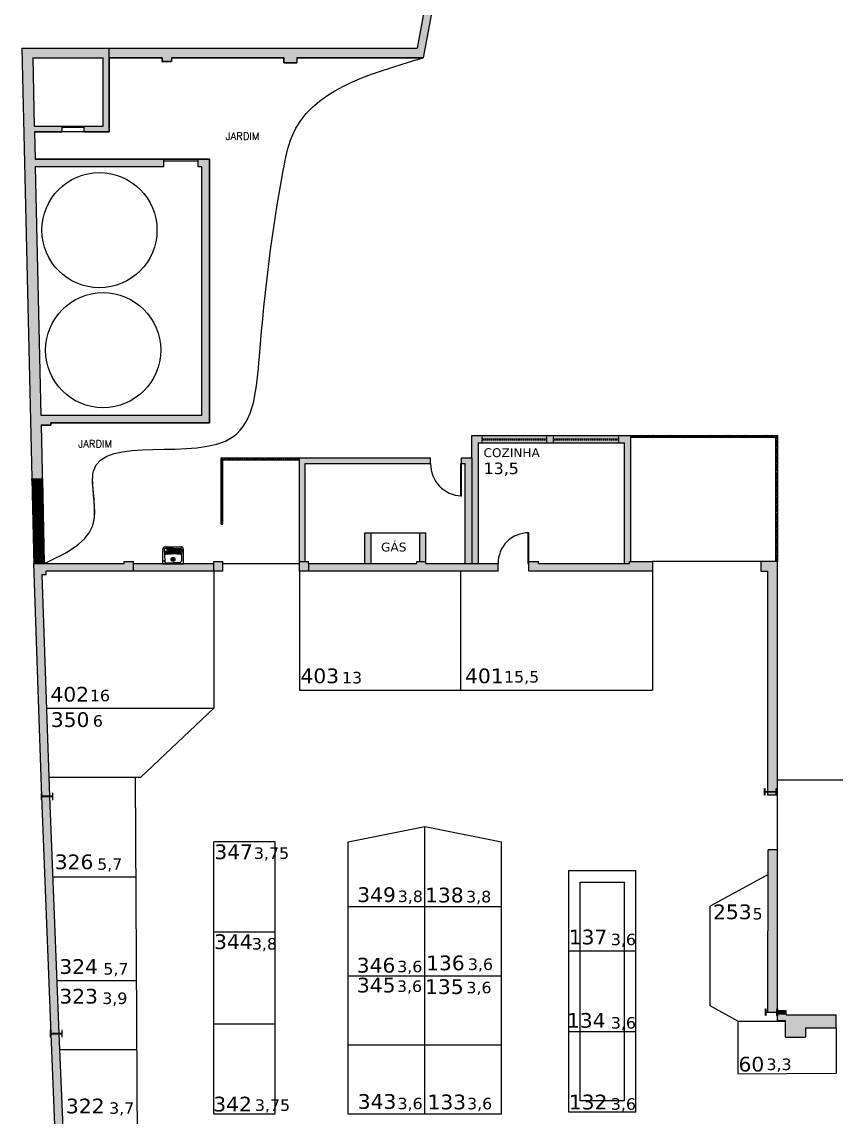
# Model space of a CAD drawing. Extents: x -21354 to 15991, y -13146 to -3381.
# Drawn here: x 12316 to 14437, y -9153 to -6298 of the extents above; entities that cross this region are included whole.
import ezdxf

# ---------------------------------------------------------------- set-up
doc = ezdxf.new("R2010")
doc.units = 0
doc.header["$LTSCALE"] = 100
doc.header["$MEASUREMENT"] = 0
doc.linetypes.add('HIDDEN', pattern=[0.375, 0.25, -0.125])
for name, color, linetype in [('1 - AREA', 2, 'CONTINUOUS'), ('4 - DIVISORIA', 4, 'CONTINUOUS'), ('4 - HACHURA PAREDE', 251, 'CONTINUOUS'), ('4 - LOUCAS', 1, 'CONTINUOUS'), ('4 - P01', 1, 'CONTINUOUS'), ('4 - P02', 2, 'CONTINUOUS'), ('4 - P03', 3, 'CONTINUOUS'), ('4 - P04', 4, 'CONTINUOUS'), ('4 - P05', 5, 'CONTINUOUS'), ('4 - P06', 6, 'CONTINUOUS'), ('4 - PROJEÇÃO', 1, 'HIDDEN'), ('4 - VEGETAÇÃO', 93, 'CONTINUOUS'), ('5 - NUMERAÇÃO', 1, 'CONTINUOUS'), ('5 - TEXTO', 1, 'CONTINUOUS'), ('ARQ - Louças', 1, 'CONTINUOUS'), ('HACHURA PAREDE', 250, 'CONTINUOUS')]:
    doc.layers.add(name, color=color, linetype=linetype)
doc.styles.add('C-75', font='romans.shx', dxfattribs={"height": 15})
doc.styles.add('NUMERAÇAO', font='verdana.TTF', dxfattribs={"height": 30})
doc.styles.add('NUMERAÇÃO', font='verdana.TTF', dxfattribs={"height": 30})
pattern_1 = [(45, (4783.79726, -12923.57572), (-0.0883883476, 0.0883883476), [])]
pattern_2 = [(45, (4783.79726, -12923.57572), (-0.0883883476, 0.0883883476), [])]
pattern_3 = [(45, (-5765.545, -2), (-2.6516504, 2.6516504), []), (135, (-5765.545, -2), (-7.9549513, 2.6516504), [9.375, -5.625])]

# ---------------------------------------------------------------- blocks, each defined once
blk = doc.blocks.new('Tanque')
at = {"layer": 'ARQ - Louças'}
for p, q in [((-0.255, 0), (0.255, 0)), ((-0.265, -0.405), (-0.265, -0.01)), ((-0.23, -0.384), (-0.224, -0.228)), ((-0.224, -0.228), (-0.218, -0.088)), ((0, -0.285), (-0.19, -0.285)), ((-0.168, -0.04), (0, -0.04)), ((0.168, -0.04), (0, -0.04)), ((0, -0.285), (0.19, -0.285)), ((0.224, -0.228), (0.218, -0.088)), ((0.23, -0.384), (0.224, -0.228)), ((0.265, -0.01), (0.265, -0.405)), ((0.215, -0.455), (-0.215, -0.455)), ((0, -0.415), (-0.2, -0.415)), ((0, -0.389), (-0.194, -0.389)), ((0, -0.363), (-0.193, -0.363)), ((0, -0.337), (-0.192, -0.337)), ((0, -0.311), (-0.191, -0.311)), ((0, -0.311), (0.191, -0.311)), ((0, -0.337), (0.118, -0.337)), ((0, -0.363), (0.119, -0.363)), ((0, -0.389), (0.12, -0.389)), ((0, -0.415), (0.16, -0.415)), ((0.15, -0.347), (0.15, -0.405)), ((0.16, -0.337), (0.208, -0.337)), ((0.16, -0.415), (0.2, -0.415))]:
    blk.add_line(p, q, dxfattribs=at)
for radius in [0.05, 0.025]:
    blk.add_circle((0, -0.13), radius, dxfattribs=at)
for centre, radius, start, end in [((-0.255, -0.01), 0.01, 90, 180), ((0.255, -0.01), 0.01, 0, 90), ((-0.199, -0.229), 0.025, 177.7757, 260.8257), ((-0.168, -0.09), 0.05, 90, 177.7757), ((0, 1.002), 1.272, 260.8257, 279.1743), ((-0.19, -0.275), 0.01, 177.7757, 270), ((0.168, -0.09), 0.05, 53.6197, 90), ((0.185, -0.027), 0.005, 90, 254.832), ((0.168, -0.09), 0.06, 53.6197, 74.832), ((0.19, -0.275), 0.01, 270, 2.2243), ((0.201, -0.046), 0.005, 233.6197, 53.6197), ((0.199, -0.229), 0.025, 279.1743, 2.2243), ((0.218, -0.067), 0.005, 25.1435, 205.1435), ((0.168, -0.09), 0.05, 2.2243, 25.1435), ((0.168, -0.09), 0.06, 5.5996, 25.1435), ((0.233, -0.084), 0.005, 185.5996, 0), ((-0.215, -0.405), 0.05, 180, 270), ((-0.2, -0.385), 0.03, 177.7757, 270), ((-0.194, -0.379), 0.01, 177.7757, 270), ((-0.193, -0.353), 0.01, 177.7757, 270), ((-0.192, -0.327), 0.01, 177.7757, 270), ((-0.191, -0.301), 0.01, 177.7757, 270), ((0.118, -0.327), 0.01, 270, 2.2243), ((0.119, -0.353), 0.01, 270, 2.2243), ((0.12, -0.379), 0.01, 270, 2.2243), ((0.16, -0.347), 0.01, 90, 180), ((0.16, -0.405), 0.01, 180, 270), ((0.191, -0.301), 0.01, 270, 2.2243), ((0.2, -0.385), 0.03, 270, 2.2243), ((0.208, -0.327), 0.01, 270, 2.2243), ((0.215, -0.405), 0.05, 270, 0)]:
    blk.add_arc(centre, radius, start, end, dxfattribs=at)

msp = doc.modelspace()

# ---------------------------------------------------------------- hatches: boundary and pattern name
at = {"layer": '4 - HACHURA PAREDE', "ltscale": 0.2}
h = msp.add_hatch(dxfattribs=at)
h.set_pattern_fill('ANSI31', color=256, style=0)
h.set_pattern_definition(pattern_2)
h.paths.add_polyline_path([(12542.7, -6366.9), (12542.7, -6391.9), (12680.7, -6391.9), (12680.7, -6401.9), (12705.7, -6401.9), (12705.7, -6391.9), (12997.7, -6391.9), (12997.7, -6404.9), (13032.2, -6404.9), (13032.2, -6391.9), (13361.2, -6391.9), (13887, -3544), (13867.3, -3540.4), (13345.5, -6366.9)])
h = msp.add_hatch(dxfattribs=at)
h.set_pattern_fill('ANSI31', color=256, style=0)
h.set_pattern_definition(pattern_2)
h.paths.add_polyline_path([(12365, -7323), (12350.1, -6676), (12685.1, -6676), (12685.1, -6656), (12349.7, -6656), (12348, -6584.9), (12420.1, -6584.9), (12420.1, -6569.9), (12347.7, -6569.9), (12343.6, -6391.9), (12527.7, -6391.9), (12527.7, -6569.9), (12477.6, -6569.9), (12477.6, -6584.9), (12542.7, -6584.9), (12542.7, -6366.9), (12315.6, -6366.9), (12346.5, -7710), (12373.9, -7710), (12365.6, -7349.5), (12390.6, -7349.5), (12390.6, -7343), (12804.1, -7343), (12804.1, -6656), (12775.1, -6656), (12775.1, -6676), (12784.1, -6676), (12784.1, -7323)])
h = msp.add_hatch(color=256, dxfattribs=at)
h.paths.add_polyline_path([(13380.5, -7434.5), (13038.4, -7434.6), (13038.4, -7705), (13053.4, -7705), (13053.4, -7449.6), (13380.5, -7449.5)])
h.paths.add_polyline_path([(13487.5, -7434.5), (13460.5, -7434.5), (13460.5, -7449.5), (13470.5, -7449.5), (13470.5, -7710), (13487.5, -7710)])
h.paths.add_polyline_path([(13504.5, -7395), (13514.5, -7395), (13514.5, -7376), (13487.5, -7376), (13487.5, -7434.5), (13487.5, -7710), (13504.5, -7710)])
h.paths.add_polyline_path([(13902.5, -7376), (13870.5, -7376), (13870.5, -7395), (13886, -7395), (13886, -7710), (13898.9, -7710), (13898.9, -7705), (13902.5, -7705)])
h.paths.add_polyline_path([(13870.5, -7376), (13700.5, -7376), (13700.5, -7384.5), (13870.5, -7384.5)])
h.paths.add_polyline_path([(13870.5, -7384.5), (13700.5, -7384.5), (13700.5, -7387.5), (13870.5, -7387.5)])
h.paths.add_polyline_path([(13870.5, -7387.5), (13700.5, -7387.5), (13700.5, -7395), (13870.5, -7395)])
h.paths.add_polyline_path([(13700.5, -7376), (13683, -7376), (13683, -7395), (13700.5, -7395), (13700.5, -7387.5)])
h.paths.add_polyline_path([(13683, -7387.5), (13514.5, -7387.5), (13514.5, -7395), (13683, -7395)])
h.paths.add_polyline_path([(13683, -7384.5), (13514.5, -7384.5), (13514.5, -7387.5), (13683, -7387.5)])
h.paths.add_polyline_path([(13683, -7376), (13514.5, -7376), (13514.5, -7384.5), (13683, -7384.5)])
h = msp.add_hatch(dxfattribs=at)
h.set_pattern_fill('ANSI31', color=256, style=0)
h.set_pattern_definition(pattern_1)
h.paths.add_polyline_path([(12368.8, -7489.4), (12341.4, -7489.4), (12346.5, -7710), (12373.9, -7710)])
h = msp.add_hatch(color=256, dxfattribs=at)
h.paths.add_polyline_path([(13368.4, -7630), (13352.4, -7630), (13352.4, -7707), (13368.4, -7707)])
h.paths.add_polyline_path([(13225.4, -7630), (13209.4, -7630), (13209.4, -7712), (13225.4, -7712)])
h = msp.add_hatch(dxfattribs=at)
h.set_pattern_fill('ANSI31', color=256, style=0)
h.set_pattern_definition(pattern_1)
h.paths.add_polyline_path([(12367.5, -7739), (12378.5, -7739), (12378.5, -7730), (12606.4, -7730), (12606.4, -7705), (12582.4, -7705), (12582.4, -7710), (12346.5, -7710), (12367.5, -8316.5), (12387.5, -8316.5)])
h.paths.add_polyline_path([(12391.5, -8934.5), (12411.5, -8934.5), (12387.5, -8317.5), (12367.5, -8317.5)])
h.paths.add_polyline_path([(12411.5, -8935.5), (12391.5, -8935.5), (12417.5, -9549.5), (12437.5, -9549.5)])
h = msp.add_hatch(color=256, dxfattribs=at)
h.paths.add_polyline_path([(12815.5, -7710), (12606.4, -7710), (12606.4, -7730), (12815.5, -7730)])
h.paths.add_polyline_path([(12839.4, -7705), (12815.5, -7705), (12815.5, -7710), (12815.5, -7730), (12839.4, -7730)])
h.paths.add_polyline_path([(13062.4, -7710), (13062.4, -7705), (13038.4, -7705), (13038.4, -7730), (13062.4, -7730)])
h.paths.add_polyline_path([(13344.4, -7710), (13062.4, -7710), (13062.4, -7730), (13344.4, -7730)])
h.paths.add_polyline_path([(13556.4, -7730), (13556.4, -7710), (13368.4, -7710), (13368.4, -7705), (13344.4, -7705), (13344.4, -7730)])
h.paths.add_polyline_path([(13636.4, -7705), (13636.4, -7730), (13958.4, -7730), (13958.4, -7705), (13898.9, -7705), (13898.9, -7710), (13661.9, -7710), (13661.9, -7705)])
at = {"layer": '4 - HACHURA PAREDE'}
h = msp.add_hatch(color=256, dxfattribs=at)
h.paths.add_polyline_path([(14281.5, -8313.5), (14283.9, -8313.5), (14283.9, -7705), (14240.9, -7705), (14240.9, -7730), (14258.5, -7730), (14258.5, -8304.5), (14280.5, -8304.5), (14280.5, -8296.5), (14281.5, -8296.5)])
h.paths.add_polyline_path([(14258.5, -8313.5), (14280.5, -8313.5), (14280.5, -8305.5), (14258.5, -8305.5)], flags=17)
h = msp.add_hatch(color=256, dxfattribs=at)
h.paths.add_polyline_path([(14283.9, -8456), (14259.7, -8456), (14259.5, -8878.9), (14282.9, -8878.9), (14282.9, -8870.9), (14283.9, -8870.9)])
h.paths.add_polyline_path([(14628.9, -8886.5), (14628.9, -8920), (14881.2, -8920), (14881.2, -8926), (14923.2, -8926), (14923.2, -8920), (15109.5, -8920), (15094.4, -8857.2)])
h.paths.add_polyline_path([(14357.5, -8944), (14357.5, -8920), (14436.9, -8920), (14436.9, -8886), (14283.9, -8886), (14283.9, -8901), (14305.5, -8901), (14305.5, -8944)])
at = {"layer": '4 - P01', "ltscale": 0.2}
h = msp.add_hatch(dxfattribs=at)
h.set_pattern_fill('ANSI38', color=256, scale=30)
h.set_pattern_definition(pattern_3)
h.paths.add_polyline_path([(14283.9, -7376), (13902.5, -7376), (13902.5, -7381), (14278.9, -7381), (14278.9, -7705), (14283.9, -7705)])
h = msp.add_hatch(dxfattribs=at)
h.set_pattern_fill('ANSI38', color=256, scale=30)
h.set_pattern_definition(pattern_3)
h.paths.add_polyline_path([(12834.4, -7607), (12839.4, -7607), (12839.4, -7439.6), (13038.4, -7439.6), (13038.4, -7434.6), (12834.4, -7434.6)])
at = {"layer": 'HACHURA PAREDE', "ltscale": 0.2}
h = msp.add_hatch(color=256, dxfattribs=at)
h.dxf.hatch_style = 1
h.paths.add_polyline_path([(14306.9, -8876), (14283.9, -8876), (14283.9, -8886), (14306.9, -8886)])

# ---------------------------------------------------------------- linework, layer by layer
at = {"layer": '4 - DIVISORIA', "ltscale": 0.2}
for p, q in [((12975.5, -8670.5), (12815.5, -8670.5)), ((12975.5, -8910.5), (12815.5, -8910.5))]:
    msp.add_line(p, q, dxfattribs=at)
at = {"layer": '4 - DIVISORIA'}
for p, q in [((13915.5, -8720.3), (13740.5, -8720.3)), ((13915.5, -8930.3), (13740.5, -8930.3))]:
    msp.add_line(p, q, dxfattribs=at)
at = {"layer": '4 - P01', "ltscale": 0.2}
for p, q in [((12834.4, -7607), (12839.4, -7607)), ((13225.4, -7630), (13352.4, -7630)), ((14240.9, -7705), (13958.4, -7705)), ((12839.4, -7710), (13038.4, -7710))]:
    msp.add_line(p, q, dxfattribs=at)
at = {"layer": '4 - P01', "ltscale": 0.05}
msp.add_line((14283.9, -8274), (15251.2, -8274), dxfattribs=at)
at = {"layer": '4 - P01'}
msp.add_line((14283.9, -8456), (14283.9, -8313.5), dxfattribs=at)
at = {"layer": '4 - P01', "ltscale": 0.2}
for points in [[(13902.5, -7376), (14283.9, -7376), (14283.9, -7705)], [(13902.5, -7381), (14278.9, -7381), (14278.9, -7705)], [(12834.4, -7607), (12834.4, -7434.6), (13038.4, -7434.6)], [(12839.4, -7607), (12839.4, -7439.7), (13038.4, -7439.7)]]:
    msp.add_lwpolyline(points, dxfattribs=at)
msp.add_spline([(12373.9, -7710), (12502.1, -7603), (12502.1, -7469), (12865.5, -7379.7), (12934.3, -7170.6), (12996.5, -6685.7), (13019.4, -6596.3), (13361.2, -6391.9)], degree=3, dxfattribs=at)
msp.add_open_spline([(12373.9, -7710), (12431.7, -7682.5), (12527.7, -7636.7), (12499, -7523.8), (12499.7, -7489.4)], degree=3, knots=[0, 0, 0, 0, 166.962787, 277.346934, 277.346934, 277.346934, 277.346934], dxfattribs=at)
at = {"layer": '4 - P02', "ltscale": 0.2}
for p, q in [((12420.1, -6569.9), (12477.6, -6569.9)), ((12420.1, -6572.9), (12477.6, -6572.9)), ((12775.1, -6656), (12685.1, -6656)), ((12775.1, -6661), (12685.1, -6661)), ((12815.5, -7730), (12815.5, -8086.5)), ((12625.5, -8266.5), (12815.5, -8086.5)), ((12975.5, -8435.5), (12815.5, -8435.5))]:
    msp.add_line(p, q, dxfattribs=at)
at = {"layer": '4 - P02'}
for p, q in [((13038.4, -7730), (13038.4, -8040)), ((13958.4, -7730), (13958.4, -8040)), ((13038.4, -8040), (13958.4, -8040)), ((12625.5, -11126.6), (12611.8, -8266.5)), ((12815.5, -9145), (12815.5, -8435.5)), ((12975.5, -9145), (12975.5, -8435.5)), ((13165.5, -9145), (13165.5, -8435)), ((13565.5, -9145), (13565.5, -8435)), ((13740.5, -8720.3), (13740.5, -8510.3)), ((13740.5, -8510.3), (13915.5, -8510.3)), ((13915.5, -8785), (13915.5, -8510.3)), ((14259.7, -8520.1), (14108.7, -8603.1)), ((13770.5, -8720.3), (13770.5, -8540.3)), ((13770.5, -8540.3), (13885.5, -8540.3)), ((13885.5, -8720.3), (13885.5, -8540.3)), ((14108.7, -8863.1), (14108.7, -8603.1)), ((13915.5, -9140.3), (13915.5, -8657.8)), ((13740.5, -9140.3), (13740.5, -8720.3)), ((13770.5, -9110.3), (13770.5, -8720.3)), ((13885.5, -9110.3), (13885.5, -8720.3)), ((14180.5, -8902.7), (14108.7, -8863.1)), ((14180.5, -8902.7), (14180.5, -9038.6)), ((14180.5, -8902.7), (14305.5, -8902.7)), ((14436.9, -8920), (14436.9, -9038.4)), ((14180.5, -9039.7), (14436.9, -9038.4)), ((13885.5, -9110.3), (13770.5, -9110.3)), ((12975.5, -9145), (12815.5, -9145)), ((13915.5, -9140.3), (13740.5, -9140.3))]:
    msp.add_line(p, q, dxfattribs=at)
at = {"layer": '4 - P02', "ltscale": 0.2}
for points in [[(13458.5, -7533.5), (13460.5, -7533.5), (13460.5, -7449.5), (13458.5, -7449.5)], [(13633.4, -7710), (13636.4, -7710), (13636.4, -7630), (13633.4, -7630)]]:
    msp.add_lwpolyline(points, close=True, dxfattribs=at)
at = {"layer": '4 - P02'}
msp.add_lwpolyline([(13165.5, -8435), (13365.5, -8395), (13565.5, -8435)], dxfattribs=at)
at = {"layer": '4 - P02', "ltscale": 0.2}
for centre in [(12517.5, -6841.1), (12527.1, -7153.9)]:
    msp.add_circle(centre, 150, dxfattribs=at)
at = {"layer": '4 - P03'}
for p, q in [((13867.3, -3540.4), (13345.5, -6366.9)), ((13887, -3544), (13361.2, -6391.9)), ((12315.6, -6366.9), (12346.5, -7710.3)), ((12343.6, -6391.9), (12347.7, -6569.9)), ((12348, -6584.9), (12349.7, -6656)), ((12350.1, -6676), (12365, -7323)), ((12365, -7323), (12784.1, -7323)), ((12365.6, -7349.5), (12373.9, -7710)), ((12365.6, -7349.5), (12390.6, -7349.5)), ((12390.6, -7343), (12804.1, -7343)), ((12341.4, -7489.4), (12346.5, -7710.3)), ((12368.8, -7489.4), (12373.9, -7710))]:
    msp.add_line(p, q, dxfattribs=at)
at = {"layer": '4 - P03', "ltscale": 0.2}
for p, q in [((12315.6, -6366.9), (13345.5, -6366.9)), ((12343.6, -6391.9), (12527.7, -6391.9)), ((12527.7, -6569.9), (12527.7, -6391.9)), ((12542.7, -6584.9), (12542.7, -6366.9)), ((12542.7, -6391.9), (12680.7, -6391.9)), ((12680.7, -6391.9), (12680.7, -6401.9)), ((12705.7, -6391.9), (12997.7, -6391.9)), ((12705.7, -6391.9), (12705.7, -6401.9)), ((12997.7, -6391.9), (12997.7, -6404.9)), ((13032.2, -6391.9), (13361.2, -6391.9)), ((13032.2, -6391.9), (13032.2, -6404.9)), ((12680.4, -6401.9), (12705.7, -6401.9)), ((12997.7, -6404.9), (13032.2, -6404.9)), ((12347.7, -6569.9), (12420.1, -6569.9)), ((12348, -6584.9), (12420.1, -6584.9)), ((12420.1, -6584.9), (12420.1, -6569.9)), ((12477.6, -6569.9), (12527.7, -6569.9)), ((12477.6, -6584.9), (12477.6, -6569.9)), ((12477.6, -6584.9), (12542.7, -6584.9)), ((12685.1, -6656), (12349.7, -6656)), ((12685.1, -6676), (12349.7, -6676)), ((12685.1, -6676), (12685.1, -6656)), ((12775.1, -6676), (12775.1, -6656)), ((12804.1, -6656), (12775.1, -6656)), ((12784.1, -6676), (12775.1, -6676)), ((12784.1, -7323), (12784.1, -6676)), ((12804.1, -7343), (12804.1, -6656)), ((12390.6, -7349.5), (12390.6, -7343))]:
    msp.add_line(p, q, dxfattribs=at)
at = {"layer": '4 - P04'}
for p, q in [((13458.4, -7730), (13458.4, -8040)), ((12379.5, -8086.5), (12815.5, -8086.5)), ((12385.8, -8266.5), (12625.5, -8266.5)), ((13365.5, -9145), (13365.5, -8395)), ((13565.5, -8605), (13165.5, -8605)), ((13565.5, -8785), (13165.5, -8785)), ((12406.1, -8796.5), (12614.3, -8796.5)), ((12413.3, -8976.5), (12615.2, -8976.5)), ((13565.5, -8965), (13165.5, -8965)), ((13565.5, -9145), (13165.5, -9145))]:
    msp.add_line(p, q, dxfattribs=at)
at = {"layer": '4 - P04', "ltscale": 0.2}
msp.add_line((12395.7, -8526.5), (12613, -8526.5), dxfattribs=at)
at = {"layer": '4 - P05'}
for points in [[(14251.5, -8305.5), (14251.5, -8313.5), (14250.5, -8313.5), (14250.5, -8296.5), (14251.5, -8296.5), (14251.5, -8304.5), (14280.5, -8304.5), (14280.5, -8296.5), (14281.5, -8296.5), (14281.5, -8313.5), (14280.5, -8313.5), (14280.5, -8305.5)], [(12395.5, -8317.5), (12395.5, -8325.5), (12396.5, -8325.5), (12396.5, -8308.5), (12395.5, -8308.5), (12395.5, -8316.5), (12366.5, -8316.5), (12366.5, -8308.5), (12365.5, -8308.5), (12365.5, -8325.5), (12366.5, -8325.5), (12366.5, -8317.5)], [(14253.9, -8879.9), (14253.9, -8887.9), (14252.9, -8887.9), (14252.9, -8870.9), (14253.9, -8870.9), (14253.9, -8878.9), (14282.9, -8878.9), (14282.9, -8870.9), (14283.9, -8870.9), (14283.9, -8887.9), (14282.9, -8887.9), (14282.9, -8879.9)], [(12419.5, -8935.5), (12419.5, -8943.5), (12420.5, -8943.5), (12420.5, -8926.5), (12419.5, -8926.5), (12419.5, -8934.5), (12390.5, -8934.5), (12390.5, -8926.5), (12389.5, -8926.5), (12389.5, -8943.5), (12390.5, -8943.5), (12390.5, -8935.5)], [(12419.5, -8935.5), (12419.5, -8943.5), (12420.5, -8943.5), (12420.5, -8926.5), (12419.5, -8926.5), (12419.5, -8934.5), (12390.5, -8934.5), (12390.5, -8926.5), (12389.5, -8926.5), (12389.5, -8943.5), (12390.5, -8943.5), (12390.5, -8935.5)]]:
    msp.add_lwpolyline(points, close=True, dxfattribs=at)
at = {"layer": '4 - P06'}
for p, q in [((13487.5, -7376), (13902.5, -7376)), ((13487.5, -7434.5), (13487.5, -7376)), ((13902.5, -7705), (13902.5, -7376)), ((13504.5, -7395), (13886, -7395)), ((13886, -7710), (13886, -7395)), ((13380.5, -7449.5), (13380.5, -7434.5)), ((13460.5, -7449.5), (13460.5, -7434.5)), ((13470.5, -7710), (13470.5, -7449.5)), ((13209.4, -7630), (13225.4, -7630)), ((13209.4, -7710), (13209.4, -7630)), ((13225.4, -7710), (13225.4, -7630)), ((13352.4, -7705), (13352.4, -7630)), ((13352.4, -7630), (13368.4, -7630)), ((13368.4, -7710), (13368.4, -7630)), ((12582.4, -7705), (12606.4, -7705)), ((12815.5, -7705), (12839.4, -7705)), ((13038.4, -7705), (13062.4, -7705)), ((13344.4, -7705), (13368.4, -7705)), ((13636.4, -7705), (13661.9, -7705)), ((13898.9, -7705), (13958.4, -7705)), ((13958.4, -7705), (13958.4, -7705)), ((13958.4, -7705), (13958.4, -7730)), ((13958.4, -7705), (13958.4, -7705)), ((14240.9, -7705), (14240.9, -7730)), ((14283.9, -7705), (14240.9, -7705)), ((14283.9, -8313.5), (14283.9, -7705)), ((12367.5, -8317.2), (12346.5, -7710)), ((12346.5, -7710), (12582.4, -7710)), ((12815.5, -7730), (12378.5, -7730)), ((12378.5, -7739), (12378.5, -7730)), ((12606.4, -7710), (12815.5, -7710)), ((12839.4, -7730), (12815.5, -7730)), ((13062.4, -7730), (13038.4, -7730)), ((13062.4, -7710), (13344.4, -7710)), ((13556.4, -7730), (13062.4, -7730)), ((13368.4, -7710), (13556.4, -7710)), ((13556.4, -7730), (13556.4, -7710)), ((13636.4, -7710), (13636.4, -7710)), ((13636.4, -7730), (13636.4, -7710)), ((13958.4, -7730), (13636.4, -7730)), ((13661.9, -7710), (13898.9, -7710)), ((14258.5, -7730), (14258.5, -8304.5)), ((12378.5, -7739), (12367.5, -7739)), ((14258.5, -8305.5), (14258.5, -8313.5)), ((12391.5, -8935.3), (12367.5, -8317.2)), ((14283.9, -8313.5), (14258.5, -8313.5)), ((14259.5, -8878.9), (14259.7, -8456)), ((14283.9, -8456), (14259.7, -8456)), ((14283.9, -8901), (14283.9, -8456)), ((14306.9, -8876), (14283.9, -8876)), ((14306.9, -8886), (14306.9, -8876)), ((14283.9, -8901), (14305.5, -8901)), ((14305.5, -8944), (14305.5, -8901)), ((14306.9, -8886), (14436.9, -8886)), ((14357.5, -8920), (14357.5, -8944)), ((14357.5, -8920), (14436.9, -8920)), ((12417.5, -9550.3), (12391.5, -8935.3)), ((14305.5, -8944), (14357.5, -8944))]:
    msp.add_line(p, q, dxfattribs=at)
at = {"layer": '4 - P06', "ltscale": 0.2}
for p, q in [((12582.4, -7710), (12582.4, -7705)), ((12606.4, -7730), (12606.4, -7705)), ((12815.5, -7730), (12815.5, -7705)), ((12839.4, -7730), (12839.4, -7705)), ((13038.4, -7730), (13038.4, -7705)), ((13062.4, -7710), (13062.4, -7705)), ((13344.4, -7710), (13344.4, -7705)), ((13368.4, -7710), (13368.4, -7705)), ((13636.4, -7710), (13636.4, -7705)), ((13661.9, -7710), (13661.9, -7705)), ((13898.9, -7710), (13898.9, -7705)), ((13958.4, -7705), (13958.4, -7705)), ((13062.4, -7710), (13062.4, -7730)), ((14240.9, -7730), (14258.5, -7730)), ((14436.9, -8920), (14436.9, -8886))]:
    msp.add_line(p, q, dxfattribs=at)
at = {"layer": '4 - P06'}
for points in [[(13504.5, -7395), (13504.5, -7710)], [(13038.4, -7707), (13038.4, -7434.6), (13380.5, -7434.5)], [(13053.4, -7705), (13053.4, -7449.6), (13380.5, -7449.5)], [(13460.5, -7434.5), (13487.5, -7434.5), (13487.5, -7710)], [(13460.5, -7449.5), (13470.5, -7449.5)], [(12367.5, -7739), (12387.5, -8316.5), (12411.5, -8934.5), (12437.5, -9549.5), (12461.5, -10165.5), (12481.5, -10777.5), (12505.5, -11374)]]:
    msp.add_lwpolyline(points, dxfattribs=at)
at = {"layer": '4 - PROJEÇÃO', "ltscale": 0.02}
for p, q in [((13514.5, -7395), (13514.5, -7376)), ((13514.5, -7384.5), (13683, -7384.5)), ((13514.5, -7387.5), (13683, -7387.5)), ((13683, -7395), (13683, -7376)), ((13700.5, -7395), (13700.5, -7376)), ((13700.5, -7384.5), (13870.5, -7384.5)), ((13700.5, -7387.5), (13870.5, -7387.5)), ((13870.5, -7395), (13870.5, -7376))]:
    msp.add_line(p, q, dxfattribs=at)
at = {"layer": '4 - VEGETAÇÃO', "ltscale": 0.2}
msp.add_lwpolyline([(13361.2, -6391.9), (13032.2, -6391.9), (13032.2, -6404.9), (12997.7, -6404.9), (12997.7, -6391.9), (12705.7, -6391.9), (12705.7, -6401.9), (12680.7, -6401.9), (12680.7, -6391.9), (12542.7, -6391.9), (12542.7, -6584.9), (12348, -6584.9), (12349.7, -6656), (12804.1, -6656), (12804.1, -7343), (12390.6, -7343), (12390.6, -7349.5), (12365.6, -7349.5), (12373.9, -7710)], dxfattribs=at)
at = {"layer": '5 - TEXTO'}
for centre, radius, start, end in [((13462.9, -7451.1), 82.4, 178.8938, 268.3118), ((13634.9, -7708.5), 78.5, 88.9053, 181.0947)]:
    msp.add_arc(centre, radius, start, end, dxfattribs=at)

# ---------------------------------------------------------------- block references
at = {"layer": '4 - LOUCAS', "xscale": 100.0000000000001, "yscale": 100.0000000000001, "zscale": 100.0000000000001, "rotation": 180.1089991056036}
msp.add_blockref('Tanque', (12709.4, -7712), dxfattribs=at)

# ---------------------------------------------------------------- texts
at = {"layer": '1 - AREA', "style": 'NUMERAÇÃO'}
for s, p in [('13,5', (13518.6, -7476.9)), ('13', (13149.5, -8022.3)), ('15,5', (13571.7, -8020.1)), ('16', (12492.7, -8069)), ('6', (12500.5, -8135.1)), ('3,75', (12920.1, -8479.8)), ('5,7', (12511.7, -8508.2)), ('3,8', (13294.9, -8592.3)), ('3,8', (13472.9, -8593.1)), ('5', (14219.2, -8637.7)), ('3,6', (13850.1, -8704.7)), ('3,8', (12914.8, -8716.1)), ('5,7', (12527.7, -8781.4)), ('3,6', (13293.5, -8775.2)), ('3,6', (13477.6, -8769.3)), ('3,6', (13292.8, -8826.5)), ('3,6', (13473.7, -8830)), ('3,9', (12525, -8858)), ('3,6', (13850.1, -8922)), ('3,3', (14255.5, -9030.1)), ('3,6', (13294.2, -9132.3)), ('3,6', (13475.4, -9132.5)), ('3,6', (13850.1, -9133.6)), ('3,7', (12542.8, -9144.2)), ('3,75', (12922.7, -9136.5))]:
    msp.add_text(s, height=30, dxfattribs=at).set_placement(p)
at = {"layer": '5 - NUMERAÇÃO', "style": 'NUMERAÇAO'}
for s, p in [('403', (13041.4, -8021.9)), ('401', (13470.3, -8021.9)), ('402', (12390, -8069.8)), ('350', (12390.9, -8135.9)), ('347', (12816.9, -8480.5)), ('326', (12401.1, -8506.6)), ('349', (13189.4, -8592.1)), ('138', (13366, -8593.2)), ('253', (14116.4, -8637)), ('344', (12816.2, -8714.8)), ('137', (13740.4, -8702.5)), ('136', (13368.7, -8770)), ('324', (12413.1, -8779.5)), ('346', (13187.9, -8776.1)), ('345', (13188.5, -8827.9)), ('323', (12413.1, -8856.8)), ('135', (13366, -8831.9)), ('134', (13735.7, -8919.9)), ('60', (14182.7, -9033.9)), ('322', (12430.3, -9143)), ('342', (12814.2, -9138)), ('343', (13190.6, -9131.2)), ('133', (13372.4, -9132.5)), ('132', (13740.5, -9132.6))]:
    msp.add_text(s, height=38.4, dxfattribs=at).set_placement(p)
at = {"layer": '5 - TEXTO'}
for s, height, style, p in [('JARDIM', 19, 'C-75', (12846.2, -6605.5)), ('JARDIM', 19, 'C-75', (12462.3, -7407.2)), ('COZINHA', 23, 'NUMERAÇAO', (13518.3, -7432.5)), ('GÁS', 23, 'NUMERAÇAO', (13251.4, -7678.5))]:
    msp.add_text(s, height=height, dxfattribs=dict(at, style=style)).set_placement(p)

doc.saveas('drawing.dxf')
